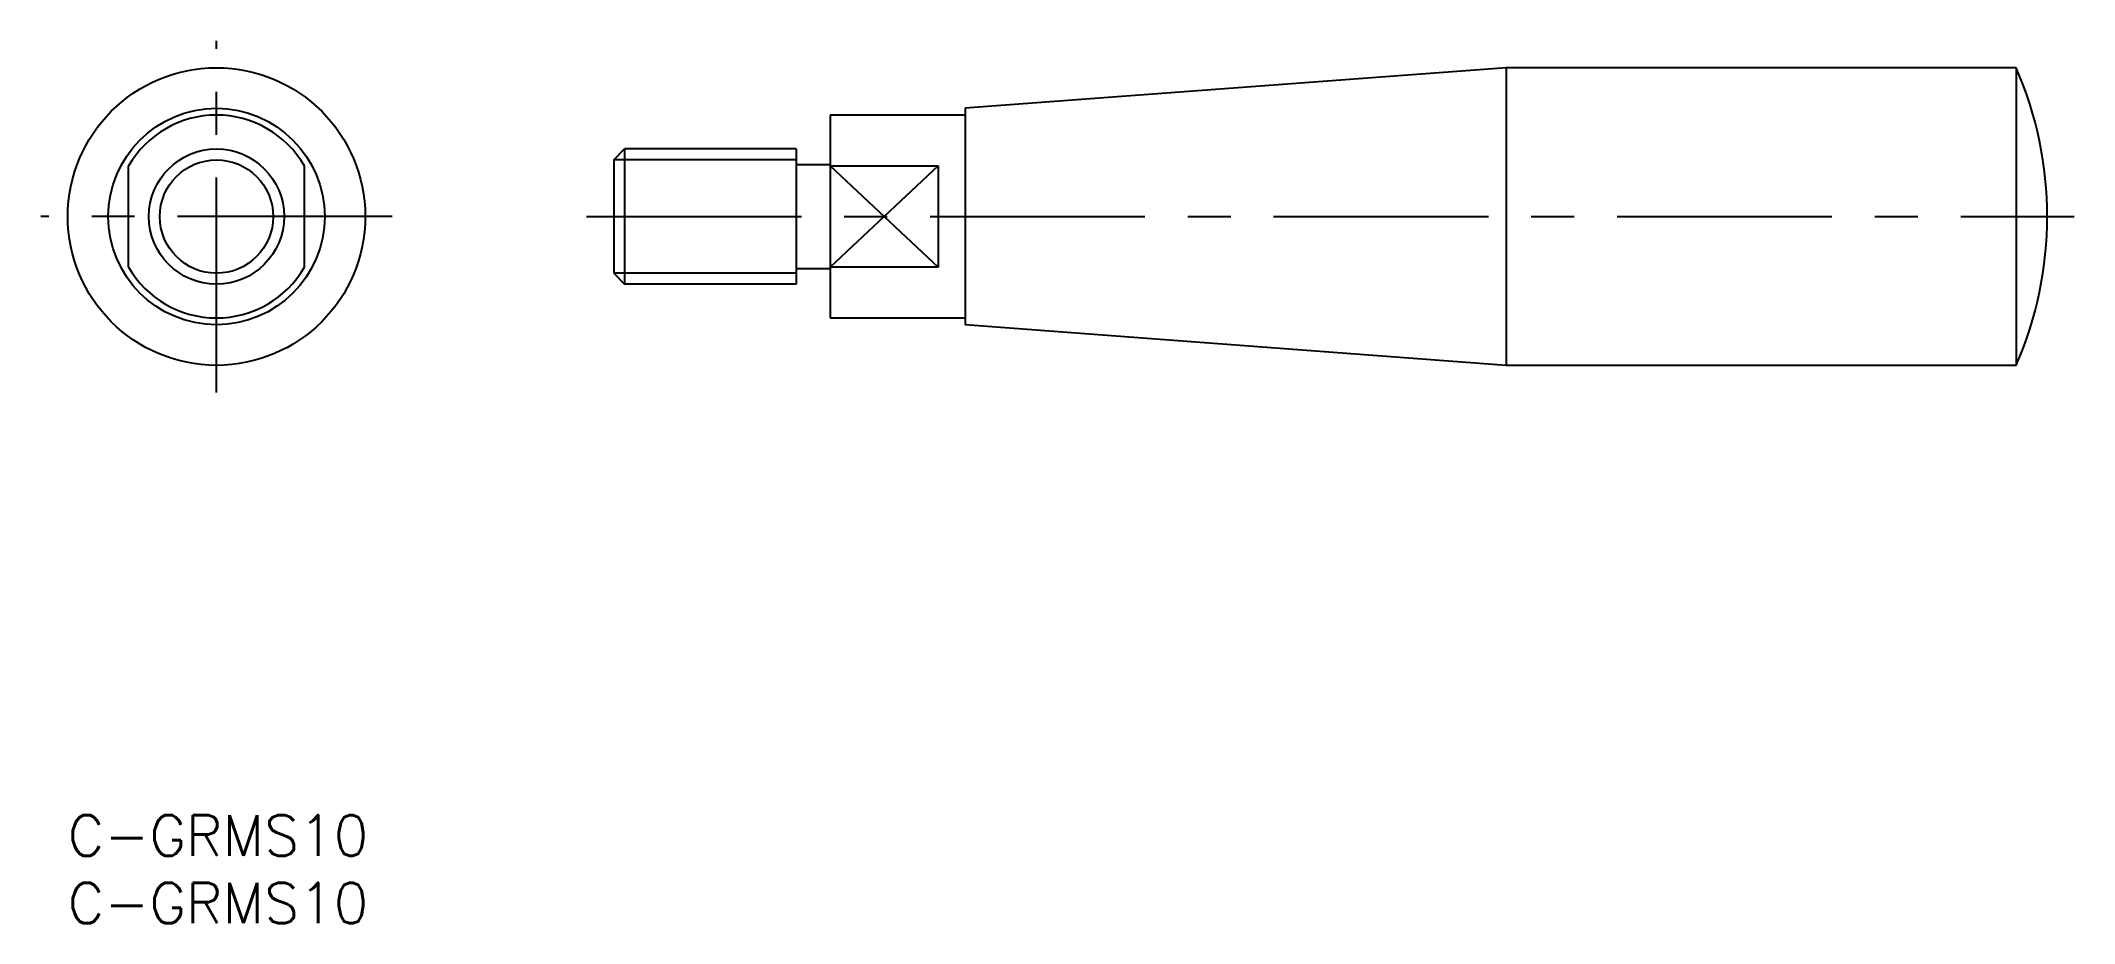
# Model space of a CAD drawing. Extents: x -2 to 148, y -8 to 57.
import ezdxf
from ezdxf.enums import TextEntityAlignment as Align

# ---------------------------------------------------------------- set-up
doc = ezdxf.new("R2010")
doc.units = 0
doc.header["$LTSCALE"] = 0.5
doc.linetypes.add('CENTER', pattern=[50.8, 31.75, -6.35, 6.35, -6.35])
doc.layers.get('0').update_dxf_attribs({"linetype": 'CONTINUOUS'})
doc.layers.add('CENTER', color=1, linetype='CENTER')
doc.styles.get("Standard").update_dxf_attribs({"font": 'txt.shx', "height": 3, "bigfont": 'bigfont.shx'})

msp = doc.modelspace()

# ---------------------------------------------------------------- linework, layer by layer
at = {"color": 7, "linetype": 'CONTINUOUS'}
for p, q in [((106.37, 55.25), (66.37, 52.25)), ((144.07, 55.25), (106.37, 55.25)), ((106.37, 55.25), (106.37, 33.25)), ((144.07, 55.25), (144.07, 33.25)), ((56.37, 51.75), (56.37, 36.75)), ((66.37, 51.75), (56.37, 51.75)), ((66.37, 52.25), (66.37, 36.25)), ((40.37, 48.44), (41.18, 49.25)), ((40.37, 48.44), (40.37, 40.06)), ((41.18, 49.25), (41.18, 39.25)), ((53.87, 49.25), (41.18, 49.25)), ((53.87, 49.25), (53.87, 39.25)), ((4.5, 40.51), (4.5, 47.99)), ((17.5, 40.51), (17.5, 47.99)), ((53.87, 48.1), (56.37, 48.1)), ((56.37, 47.99), (64.37, 47.99)), ((64.37, 47.99), (64.37, 40.51)), ((40.37, 40.06), (41.18, 39.25)), ((53.87, 39.25), (41.18, 39.25)), ((53.87, 40.4), (56.37, 40.4)), ((64.37, 40.51), (56.37, 40.51)), ((56.37, 36.75), (66.37, 36.75)), ((106.37, 33.25), (66.37, 36.25)), ((144.07, 33.25), (106.37, 33.25))]:
    msp.add_line(p, q, dxfattribs=at)
at = {"color": 3, "linetype": 'CONTINUOUS'}
for p, q in [((53.87, 48.44), (40.37, 48.44)), ((56.37, 47.99), (64.37, 40.51)), ((64.37, 47.99), (56.37, 40.51)), ((53.87, 40.06), (40.37, 40.06))]:
    msp.add_line(p, q, dxfattribs=at)
at = {"color": 7, "linetype": 'CONTINUOUS'}
for radius in [11, 8, 5]:
    msp.add_circle((11, 44.25), radius, dxfattribs=at)
at = {"color": 3, "linetype": 'CONTINUOUS'}
msp.add_circle((11, 44.25), 4.19, dxfattribs=at)
at = {"color": 7, "linetype": 'CONTINUOUS'}
for centre, radius, start, end in [((118.92, 44.25), 27.45, 336.3802, 23.6198), ((11, 44.25), 7.5, 29.9264, 150.0736), ((11, 44.25), 7.5, 209.9264, 330.0736)]:
    msp.add_arc(centre, radius, start, end, dxfattribs=at)
at = {"layer": 'CENTER', "color": 1, "linetype": 'CENTER'}
for p, q in [((11, 31.25), (11, 57.25)), ((24, 44.25), (-2, 44.25)), ((38.37, 44.25), (148.37, 44.25))]:
    msp.add_line(p, q, dxfattribs=at)

# ---------------------------------------------------------------- texts
at = {"color": 7, "linetype": 'CONTINUOUS'}
for p in [(0, 0), (0, -5)]:
    msp.add_text('C-GRMS10', height=3, dxfattribs=at).set_placement(p, align=Align.TOP_LEFT)

doc.saveas('drawing.dxf')
